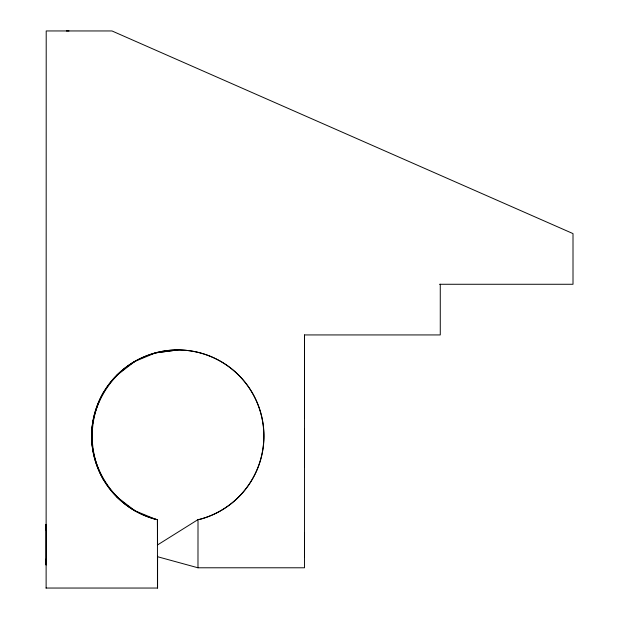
<?xml version="1.0" encoding="UTF-8"?>
<svg xmlns="http://www.w3.org/2000/svg" width="619" height="619" viewBox="0 0 619 619"><rect width="100%" height="100%" fill="white"/><g stroke="black" fill="none" stroke-linecap="round" stroke-linejoin="round"><path stroke-width="0.93" d="M46.007 528.665L45.999 563.213M46.123 588.05L46.208 30.95L111.985 30.958L573.008 233.603L573.008 284.268L439.544 284.268M46.054 562.021L45.999 564.706L46.054 559.081M46.061 527.156L46.007 524.463L46.069 530.096M157.45 544.612L157.45 588.05M304.502 554.531L304.502 552.357M304.509 536.952L304.509 534.777M304.502 467.577L304.502 428.89M304.502 417.926L304.502 334.933L440.271 334.933L440.271 284.268M304.502 533.57L304.494 556.814L304.494 556.396M304.502 554.067L304.502 556.752L304.502 556.032M46.061 525.074L46.061 524.324L46.069 526.924M46.054 564.095L46.054 564.845L46.054 564.219M304.502 532.913L304.502 532.495L304.502 534.127L304.502 532.495L304.509 533.284M116.945 496.964L134.78 510.652C108.766 495.022 92.038 466.463 91.589 436.062C92.038 405.669 108.766 377.11 134.78 361.473L116.945 375.16M103.125 479.129L103.257 479.129C88.532 452.613 88.532 419.52 103.257 393.003L103.125 393.003M157.45 556.775L157.45 556.357M198.142 519.519L157.45 544.991L157.412 519.519L157.582 544.991M134.648 361.473L155.555 352.869L177.846 349.936M177.715 349.936L155.555 352.869M66.388 30.958L69.011 30.95M200.007 519.256A86.126 86.126 0 0 0 248.265 386.666A86.126 86.126 0 0 0 107.164 386.666A86.126 86.126 0 0 0 155.423 519.256L155.555 519.256A86.126 86.126 0 0 1 107.296 386.666A86.126 86.126 0 0 1 248.397 386.666A86.126 86.126 0 0 1 200.138 519.256L198.01 519.519L197.979 567.785L304.502 567.785L304.502 334.933M157.52 556.713L197.979 567.785M45.992 588.042L157.582 588.05L157.582 555.986M155.423 519.256L157.543 519.519M134.648 510.652L155.555 519.256"/></g></svg>
